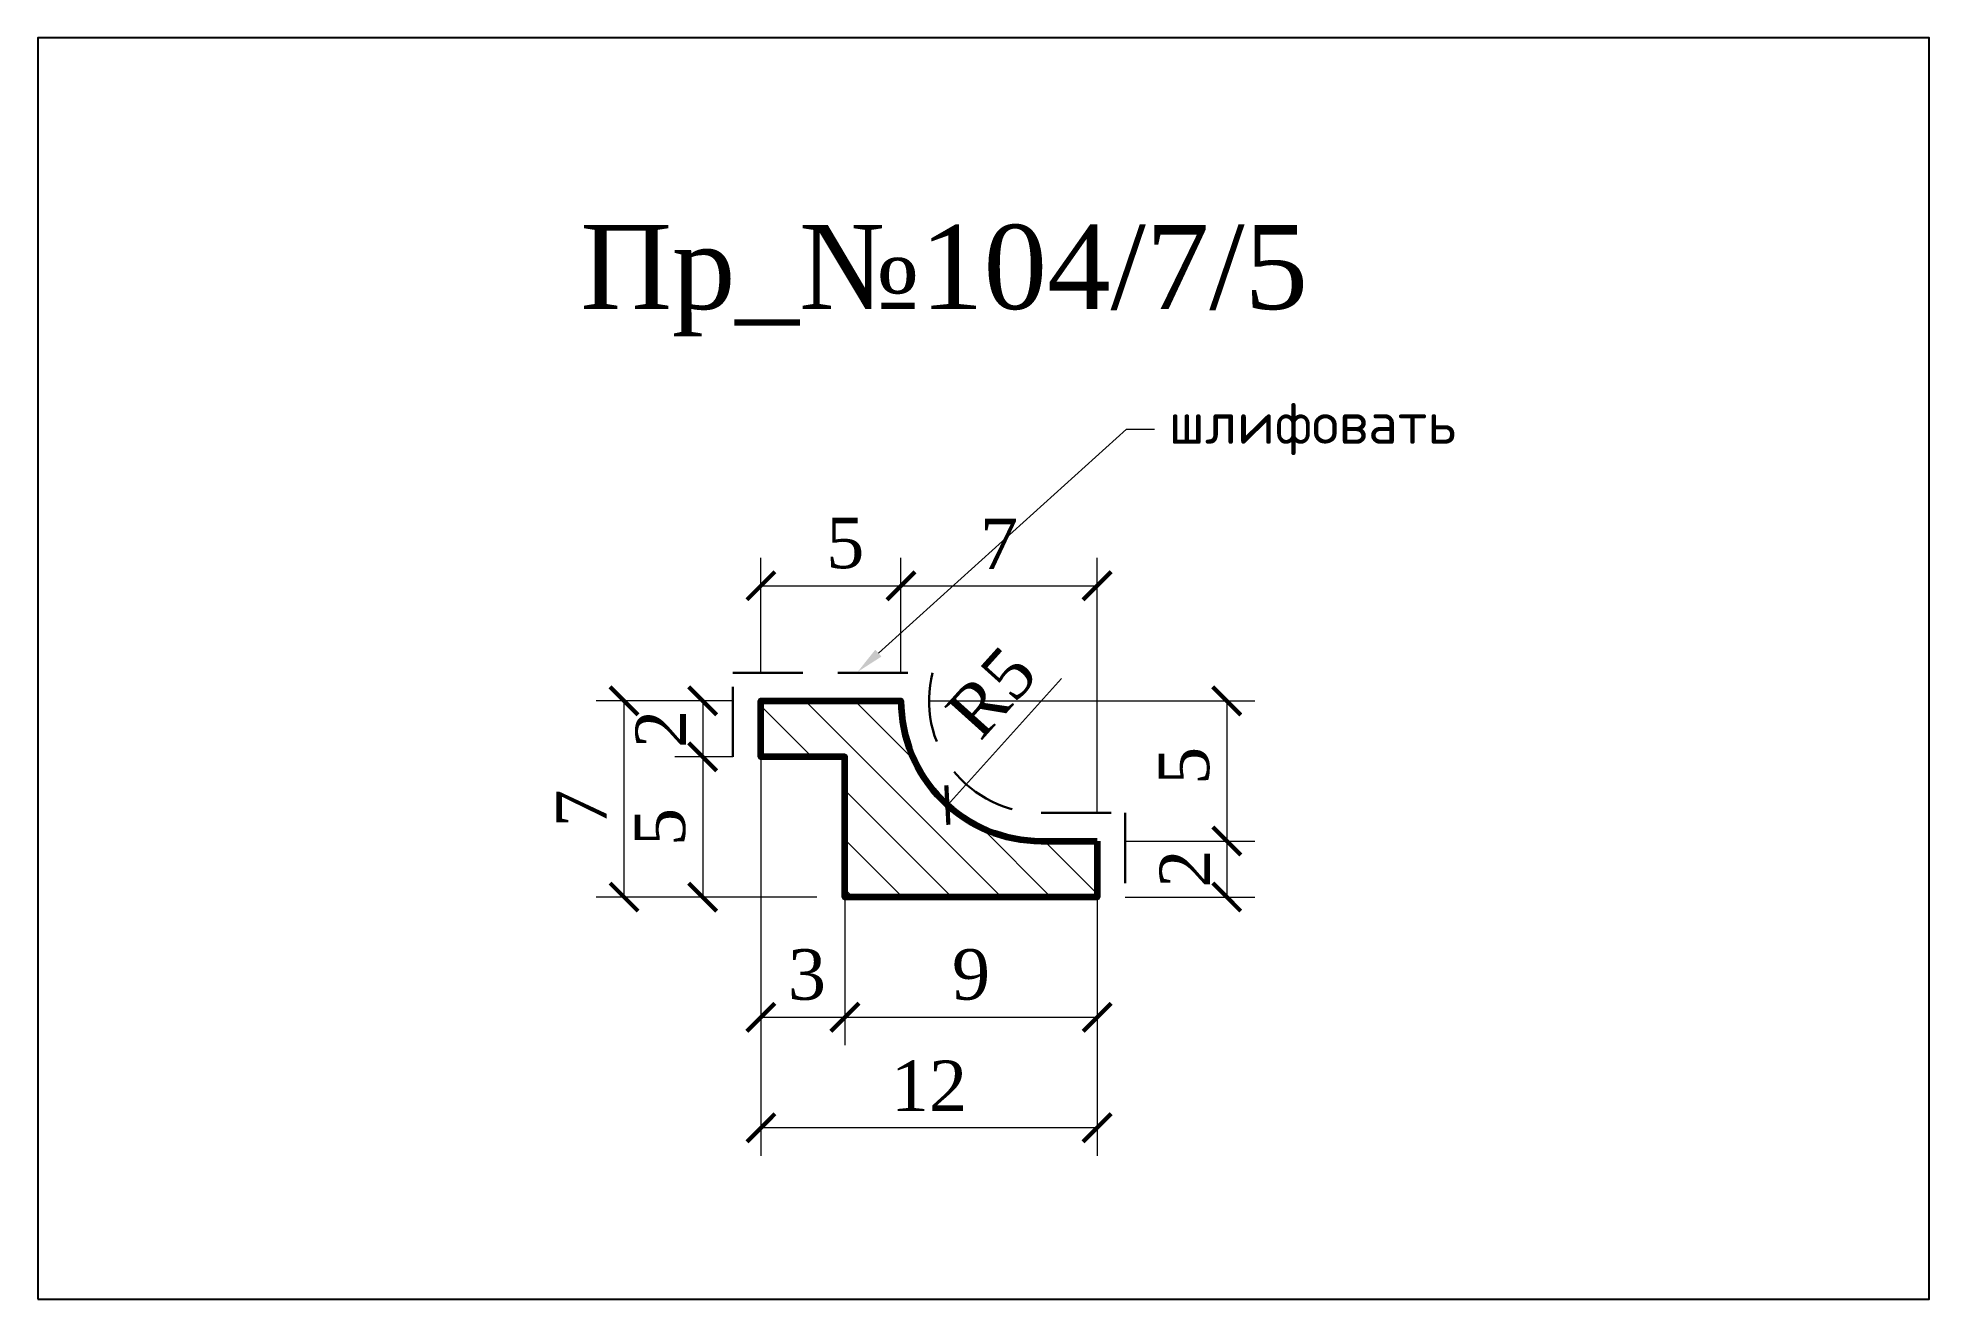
# Model space of a CAD drawing. Header units: millimetres. Extents: x 306104.1 to 306171.6, y -90604.7 to -90559.7.
import ezdxf
from ezdxf import colors
from ezdxf.entities.mleader import LeaderData, LeaderLine
from ezdxf.math import Vec2, Vec3

# ---------------------------------------------------------------- set-up
doc = ezdxf.new("R2010")
doc.units = ezdxf.units.MM
doc.header["$MEASUREMENT"] = 0
doc.linetypes.add('HIDDEN', pattern=[0.375, 0.25, -0.125])
doc.layers.add('Outside panel', color=7, linetype='Continuous', lineweight=18, true_color=0x7f5e57)
for name, color, linetype, lineweight in [('линия 15', 7, 'Continuous', 15), ('линия 50', 1, 'Continuous', 211), ('служебный слой РАЗМЕРЫ', 7, 'Continuous', 9)]:
    doc.layers.add(name, color=color, linetype=linetype, lineweight=lineweight)
doc.layers.add('размеры в модели', color=7, linetype='Continuous')
doc.styles.add('ELECT', font='times.ttf')
doc.styles.get("Standard").update_dxf_attribs({"font": 'times.ttf'})
doc.styles.add('ЕСКД профили текст', font='isocpeur.ttf')
doc.dimstyles.new('M_1', dxfattribs={"dimtxt": 1.8, "dimasz": 1, "dimexe": 1, "dimexo": 1, "dimgap": 0.6, "dimtad": 1, "dimdec": 0, "dimdsep": 46, "dimtxsty": 'Standard', "dimblk": 'ARCHTICK', "dimcen": -5, "dimclrd": 7, "dimclre": 7, "dimclrt": 7, "dimadec": 0, "dimazin": 0, "dimtfac": 1, "dimtdec": 0, "dimtmove": 0, "dimatfit": 3, "dimfxl": 1, "dimtolj": 1, "dimtzin": 0, "dimlwd": 5, "dimlwe": 5, "dimarcsym": 0})

# ---------------------------------------------------------------- blocks, each defined once
blk = doc.blocks.new('_ArchTick')
at = {"color": 0, "linetype": 'ByBlock', "const_width": 0.15}
blk.add_lwpolyline([(-0.5, -0.5), (0.5, 0.5)], dxfattribs=at)
blk = doc.blocks.new('*D12')
at = {"layer": 'Defpoints', "color": 0, "ltscale": 1000, "transparency": 16777216}
for p in [(306132.924, -90585.399), (306141.924, -90590.399), (306141.924, -90594.688)]:
    blk.add_point(p, dxfattribs=at)
at = {"layer": 'линия 15', "color": 7, "lineweight": 5, "ltscale": 1000, "transparency": 16777216}
for p, q in [((306132.924, -90586.399), (306132.924, -90595.688)), ((306141.924, -90591.399), (306141.924, -90595.688)), ((306132.924, -90594.688), (306141.924, -90594.688))]:
    blk.add_line(p, q, dxfattribs=at)
at = {"layer": 'линия 15', "color": 7, "lineweight": 5, "ltscale": 1000, "transparency": 16777216, "rotation": 180}
blk.add_blockref('_ArchTick', (306132.924, -90594.688), dxfattribs=at)
at = {"layer": 'линия 15', "color": 7, "lineweight": 5, "ltscale": 1000, "transparency": 16777216}
blk.add_blockref('_ArchTick', (306141.924, -90594.688), dxfattribs=at)
at = {"layer": 'линия 15', "color": 7, "ltscale": 1000, "transparency": 16777216, "insert": (306137.424, -90593.169), "char_height": 1.8, "attachment_point": 5}
blk.add_mtext('\\A1;9', dxfattribs=at)
blk = doc.blocks.new('*D11')
at = {"layer": 'Defpoints', "color": 0, "ltscale": 1000, "transparency": 16777216}
for p in [(306129.924, -90585.399), (306132.924, -90585.399), (306132.924, -90594.688)]:
    blk.add_point(p, dxfattribs=at)
at = {"layer": 'линия 15', "color": 7, "lineweight": 5, "ltscale": 1000, "transparency": 16777216}
for p, q in [((306129.924, -90586.399), (306129.924, -90595.688)), ((306132.924, -90586.399), (306132.924, -90595.688)), ((306129.924, -90594.688), (306132.924, -90594.688))]:
    blk.add_line(p, q, dxfattribs=at)
at = {"layer": 'линия 15', "color": 7, "lineweight": 5, "ltscale": 1000, "transparency": 16777216, "rotation": 180}
blk.add_blockref('_ArchTick', (306129.924, -90594.688), dxfattribs=at)
at = {"layer": 'линия 15', "color": 7, "lineweight": 5, "ltscale": 1000, "transparency": 16777216}
blk.add_blockref('_ArchTick', (306132.924, -90594.688), dxfattribs=at)
at = {"layer": 'линия 15', "color": 7, "ltscale": 1000, "transparency": 16777216, "insert": (306131.568, -90593.172), "char_height": 1.8, "attachment_point": 5}
blk.add_mtext('\\A1;3', dxfattribs=at)
blk = doc.blocks.new('*D10')
at = {"layer": 'Defpoints', "color": 0, "ltscale": 1000, "transparency": 16777216}
for p in [(306129.924, -90585.399), (306127.847, -90590.399), (306132.924, -90590.399)]:
    blk.add_point(p, dxfattribs=at)
at = {"layer": 'размеры в модели', "color": 7, "lineweight": 5, "ltscale": 1000, "transparency": 16777216}
for p, q in [((306128.924, -90585.399), (306126.847, -90585.399)), ((306127.847, -90585.399), (306127.847, -90590.399)), ((306131.924, -90590.399), (306126.847, -90590.399))]:
    blk.add_line(p, q, dxfattribs=at)
for p, rotation in [((306127.847, -90585.399), 90), ((306127.847, -90590.399), 270)]:
    blk.add_blockref('_ArchTick', p, dxfattribs=dict(at, rotation=rotation))
at = {"layer": 'размеры в модели', "color": 7, "ltscale": 1000, "transparency": 16777216, "insert": (306126.332, -90587.899), "char_height": 1.8, "attachment_point": 5, "rotation": 90}
blk.add_mtext('\\A1;5', dxfattribs=at)
blk = doc.blocks.new('*D9')
at = {"layer": 'Defpoints', "color": 0, "ltscale": 1000, "transparency": 16777216}
for p in [(306129.924, -90583.399), (306127.847, -90585.399), (306129.924, -90585.399)]:
    blk.add_point(p, dxfattribs=at)
at = {"layer": 'размеры в модели', "color": 7, "lineweight": 5, "ltscale": 1000, "transparency": 16777216}
for p, q in [((306128.924, -90583.399), (306126.847, -90583.399)), ((306127.847, -90583.399), (306127.847, -90585.399)), ((306128.924, -90585.399), (306126.847, -90585.399))]:
    blk.add_line(p, q, dxfattribs=at)
for p, rotation in [((306127.847, -90583.399), 90), ((306127.847, -90585.399), 270)]:
    blk.add_blockref('_ArchTick', p, dxfattribs=dict(at, rotation=rotation))
at = {"layer": 'размеры в модели', "color": 7, "ltscale": 1000, "transparency": 16777216, "insert": (306126.347, -90584.399), "char_height": 1.8, "attachment_point": 5, "rotation": 90}
blk.add_mtext('\\A1;2', dxfattribs=at)
blk = doc.blocks.new('*D7')
at = {"layer": 'Defpoints', "color": 0, "ltscale": 1000, "transparency": 16777216}
for p in [(306134.924, -90579.293), (306129.924, -90583.399), (306134.924, -90583.399)]:
    blk.add_point(p, dxfattribs=at)
at = {"layer": 'размеры в модели', "color": 7, "lineweight": 5, "ltscale": 1000, "transparency": 16777216}
for p, q in [((306129.924, -90582.399), (306129.924, -90578.293)), ((306134.924, -90582.399), (306134.924, -90578.293)), ((306129.924, -90579.293), (306134.924, -90579.293))]:
    blk.add_line(p, q, dxfattribs=at)
at = {"layer": 'размеры в модели', "color": 7, "lineweight": 5, "ltscale": 1000, "transparency": 16777216, "rotation": 180}
blk.add_blockref('_ArchTick', (306129.924, -90579.293), dxfattribs=at)
at = {"layer": 'размеры в модели', "color": 7, "lineweight": 5, "ltscale": 1000, "transparency": 16777216}
blk.add_blockref('_ArchTick', (306134.924, -90579.293), dxfattribs=at)
at = {"layer": 'размеры в модели', "color": 7, "ltscale": 1000, "transparency": 16777216, "insert": (306132.936, -90577.778), "char_height": 1.8, "attachment_point": 5}
blk.add_mtext('\\A1;5', dxfattribs=at)
blk = doc.blocks.new('*D6')
at = {"layer": 'Defpoints', "color": 0, "ltscale": 1000, "transparency": 16777216}
for p in [(306141.924, -90588.399), (306141.924, -90590.399), (306146.551, -90590.399)]:
    blk.add_point(p, dxfattribs=at)
at = {"layer": 'размеры в модели', "color": 7, "lineweight": 5, "ltscale": 1000, "transparency": 16777216}
for p, q in [((306142.924, -90588.399), (306147.551, -90588.399)), ((306146.551, -90588.399), (306146.551, -90590.399)), ((306142.924, -90590.399), (306147.551, -90590.399))]:
    blk.add_line(p, q, dxfattribs=at)
for p, rotation in [((306146.551, -90588.399), 90), ((306146.551, -90590.399), 270)]:
    blk.add_blockref('_ArchTick', p, dxfattribs=dict(at, rotation=rotation))
at = {"layer": 'размеры в модели', "color": 7, "ltscale": 1000, "transparency": 16777216, "insert": (306145.051, -90589.383), "char_height": 1.8, "attachment_point": 5, "rotation": 90}
blk.add_mtext('\\A1;2', dxfattribs=at)
blk = doc.blocks.new('*D5')
at = {"layer": 'Defpoints', "color": 0, "ltscale": 1000, "transparency": 16777216}
for p in [(306134.924, -90583.399), (306141.924, -90588.399), (306146.551, -90588.399)]:
    blk.add_point(p, dxfattribs=at)
at = {"layer": 'размеры в модели', "color": 7, "lineweight": 5, "ltscale": 1000, "transparency": 16777216}
for p, q in [((306135.924, -90583.399), (306147.551, -90583.399)), ((306146.551, -90583.399), (306146.551, -90588.399)), ((306142.924, -90588.399), (306147.551, -90588.399))]:
    blk.add_line(p, q, dxfattribs=at)
for p, rotation in [((306146.551, -90583.399), 90), ((306146.551, -90588.399), 270)]:
    blk.add_blockref('_ArchTick', p, dxfattribs=dict(at, rotation=rotation))
at = {"layer": 'размеры в модели', "color": 7, "ltscale": 1000, "transparency": 16777216, "insert": (306145.035, -90585.718), "char_height": 1.8, "attachment_point": 5, "rotation": 90}
blk.add_mtext('\\A1;5', dxfattribs=at)
blk = doc.blocks.new('*D4')
at = {"layer": 'Defpoints', "color": 0, "ltscale": 1000, "transparency": 16777216}
for p in [(306139.924, -90583.399), (306136.579, -90587.115)]:
    blk.add_point(p, dxfattribs=at)
at = {"layer": 'размеры в модели', "color": 7, "lineweight": 5, "ltscale": 1000, "transparency": 16777216}
blk.add_line((306140.647, -90582.596), (306136.579, -90587.115), dxfattribs=at)
at = {"layer": 'размеры в модели', "color": 7, "lineweight": 5, "ltscale": 1000, "transparency": 16777216, "rotation": 228.0063968664361}
blk.add_blockref('_ArchTick', (306136.579, -90587.115), dxfattribs=at)
at = {"layer": 'размеры в модели', "color": 7, "ltscale": 1000, "transparency": 16777216, "insert": (306138.156, -90583.098), "char_height": 1.8, "attachment_point": 5, "rotation": 48.0064}
blk.add_mtext('\\A1;R5', dxfattribs=at)
blk = doc.blocks.new('*D3')
at = {"layer": 'Defpoints', "color": 0, "ltscale": 1000, "transparency": 16777216}
for p in [(306129.924, -90583.399), (306141.924, -90588.399), (306129.924, -90598.631)]:
    blk.add_point(p, dxfattribs=at)
at = {"layer": 'размеры в модели', "color": 7, "lineweight": 5, "ltscale": 1000, "transparency": 16777216}
for p, q in [((306129.924, -90584.399), (306129.924, -90599.631)), ((306141.924, -90589.399), (306141.924, -90599.631)), ((306141.924, -90598.631), (306129.924, -90598.631))]:
    blk.add_line(p, q, dxfattribs=at)
at = {"layer": 'размеры в модели', "color": 7, "lineweight": 5, "ltscale": 1000, "transparency": 16777216, "rotation": 180}
blk.add_blockref('_ArchTick', (306129.924, -90598.631), dxfattribs=at)
at = {"layer": 'размеры в модели', "color": 7, "lineweight": 5, "ltscale": 1000, "transparency": 16777216}
blk.add_blockref('_ArchTick', (306141.924, -90598.631), dxfattribs=at)
at = {"layer": 'размеры в модели', "color": 7, "ltscale": 1000, "transparency": 16777216, "insert": (306135.924, -90597.131), "char_height": 1.8, "attachment_point": 5}
blk.add_mtext('\\A1;12', dxfattribs=at)
blk = doc.blocks.new('*D2')
at = {"layer": 'Defpoints', "color": 0, "ltscale": 1000, "transparency": 16777216}
for p in [(306125.042, -90583.399), (306129.924, -90583.399), (306132.924, -90590.399)]:
    blk.add_point(p, dxfattribs=at)
at = {"layer": 'размеры в модели', "color": 7, "lineweight": 5, "ltscale": 1000, "transparency": 16777216}
for p, q in [((306128.924, -90583.399), (306124.042, -90583.399)), ((306125.042, -90590.399), (306125.042, -90583.399)), ((306131.924, -90590.399), (306124.042, -90590.399))]:
    blk.add_line(p, q, dxfattribs=at)
for p, rotation in [((306125.042, -90583.399), 90), ((306125.042, -90590.399), 270)]:
    blk.add_blockref('_ArchTick', p, dxfattribs=dict(at, rotation=rotation))
at = {"layer": 'размеры в модели', "color": 7, "ltscale": 1000, "transparency": 16777216, "insert": (306123.524, -90587.237), "char_height": 1.8, "attachment_point": 5, "rotation": 90}
blk.add_mtext('\\A1;7', dxfattribs=at)

msp = doc.modelspace()

# ---------------------------------------------------------------- hatches: boundary and pattern name
at = {"layer": 'Outside panel', "ltscale": 1000}
h = msp.add_hatch(dxfattribs=at)
h.set_pattern_fill('ANSI31', color=256, scale=10, angle=90)
h.set_pattern_definition([(135, (-4117.8829, 5281.8217), (-0.8838834765, -0.8838834765), [])])
h.paths.add_polyline_path([(306134.924, -90583.399), (306129.924, -90583.399), (306129.924, -90585.399), (306132.924, -90585.399), (306132.924, -90590.399), (306141.924, -90590.399), (306141.924, -90588.399), (306139.924, -90588.399, -0.414214)])

# ---------------------------------------------------------------- linework, layer by layer
at = {"color": 6, "ltscale": 1000}
msp.add_lwpolyline([(306104.119, -90604.744), (306171.619, -90604.744), (306171.619, -90559.744), (306104.119, -90559.744)], close=True, dxfattribs=at)
at = {"layer": 'линия 50', "color": 1, "linetype": 'HIDDEN', "lineweight": 30, "ltscale": 10, "true_color": 0xff0909}
msp.add_lwpolyline([(306128.924, -90585.399), (306128.924, -90582.399), (306136.051, -90582.399, 0.490314), (306139.924, -90587.399), (306142.924, -90587.399), (306142.924, -90590.399)], format="xyb", dxfattribs=at)
at = {"layer": 'линия 50', "color": 7}
msp.add_lwpolyline([(306141.924, -90588.399), (306141.924, -90590.399), (306132.924, -90590.399), (306132.924, -90585.399), (306129.924, -90585.399), (306129.924, -90583.399), (306134.924, -90583.399, 0.414214), (306139.924, -90588.399), (306141.924, -90588.399)], format="xyb", dxfattribs=at)

# ---------------------------------------------------------------- texts
at = {"color": 7, "ltscale": 1000, "style": 'ELECT'}
msp.add_text('Пр_№104/7/5', height=3, dxfattribs=at).set_placement((306123.479, -90569.419))

# ---------------------------------------------------------------- dimensions: what is measured, and where the dimension line sits
at = {"layer": 'линия 15', "color": 5, "ltscale": 1000}
dim = msp.add_linear_dim(base=(306132.924, -90594.688), p1=(306129.924, -90585.399), p2=(306132.924, -90585.399), dimstyle='M_1', dxfattribs=at)
dim.commit()
dim.dimension.update_dxf_attribs({"geometry": '*D11', "text_midpoint": (306131.568, -90594.688), "dimtype": 128})
dim = msp.add_linear_dim(base=(306141.924, -90594.688), p1=(306132.924, -90585.399), p2=(306141.924, -90590.399), dimstyle='M_1', dxfattribs=at)
dim.commit()
dim.dimension.update_dxf_attribs({"geometry": '*D12', "text_midpoint": (306137.424, -90593.169)})
at = {"layer": 'размеры в модели', "color": 0, "ltscale": 1000}
dim = msp.add_linear_dim(base=(306134.924, -90579.293), p1=(306129.924, -90583.399), p2=(306134.924, -90583.399), dimstyle='M_1', override={"dimtxt": 1.8}, dxfattribs=at)
dim.commit()
dim.dimension.update_dxf_attribs({"geometry": '*D7', "text_midpoint": (306132.936, -90579.293), "dimtype": 128})
msp.add_linear_dim(base=(306141.924, -90579.293), p1=(306134.924, -90583.399), p2=(306141.924, -90588.399), dimstyle='M_1', override={"dimtxt": 1.8}, dxfattribs=at).render()
dim = msp.add_radius_dim(center=(306139.924, -90583.399), mpoint=(306136.579, -90587.115), dimstyle='M_1', override={"dimtxt": 1.8}, dxfattribs=at)
dim.commit()
dim.dimension.update_dxf_attribs({"geometry": '*D4', "text_midpoint": (306139.282, -90584.112), "dimtype": 132})
for base, p1, p2, angle, picture, middle in [((306125.042, -90583.399), (306132.924, -90590.399), (306129.924, -90583.399), 270, '*D2', (306125.042, -90587.237)), ((306127.847, -90585.399), (306129.924, -90583.399), (306129.924, -90585.399), 90, '*D9', (306127.847, -90584.399)), ((306146.551, -90588.399), (306134.924, -90583.399), (306141.924, -90588.399), 90, '*D5', (306146.551, -90585.718)), ((306146.551, -90590.399), (306141.924, -90588.399), (306141.924, -90590.399), 90, '*D6', (306146.551, -90589.383))]:
    dim = msp.add_linear_dim(base=base, p1=p1, p2=p2, angle=angle, dimstyle='M_1', override={"dimtxt": 1.8}, dxfattribs=at)
    dim.commit()
    dim.dimension.update_dxf_attribs({"geometry": picture, "text_midpoint": middle, "dimtype": 128})
dim = msp.add_linear_dim(base=(306129.924, -90598.631), p1=(306141.924, -90588.399), p2=(306129.924, -90583.399), angle=180, dimstyle='M_1', dxfattribs=at)
dim.commit()
dim.dimension.update_dxf_attribs({"geometry": '*D3', "text_midpoint": (306135.924, -90598.631), "dimtype": 128})
dim = msp.add_linear_dim(base=(306127.847, -90590.399), p1=(306129.924, -90585.399), p2=(306132.924, -90590.399), angle=90, dimstyle='M_1', override={"dimtxt": 1.8}, dxfattribs=at)
dim.commit()
dim.dimension.update_dxf_attribs({"geometry": '*D10', "text_midpoint": (306126.332, -90587.899)})

# ---------------------------------------------------------------- leaders
at = {"layer": 'служебный слой РАЗМЕРЫ'}
ml = msp.add_multileader_mtext('Standard', dxfattribs=at)
ml.set_content('\\A1;шлифовать', color=256, style='ЕСКД профили текст')
ml.set_leader_properties(color=256, linetype='ByLayer', lineweight=-1)
ml.build(insert=Vec2(0, 0))
ml.multileader.update_dxf_attribs({"dogleg_length": 1, "arrow_head_size": 1})
ctx = ml.context
ctx.base_point, ctx.char_height, ctx.arrow_head_size, ctx.landing_gap_size, ctx.plane_origin = Vec3(306143.976, -90573.703), 1.5, 1, 0.5, Vec3(306157.451, -90547.535)
notes = []
notes.append((ctx, [(1, (1, 1, 0), (306142.976, -90573.703), (1, 0), 1, [(0, [(306133.375, -90582.366)], 0, [])])]))
ctx.mtext.insert, ctx.mtext.flow_direction = Vec3(306144.476, -90572.728), 5
for ctx, leaders in notes:
    for number, flags, end, landing, length, lines in leaders:
        leader = LeaderData()
        leader.index, (leader.has_last_leader_line, leader.has_dogleg_vector, leader.attachment_direction) = number, flags
        leader.last_leader_point, leader.dogleg_vector, leader.dogleg_length = Vec3(end), Vec3(landing), length
        for number, points, colour, breaks in lines:
            line = LeaderLine()
            line.index, line.vertices, line.color, line.breaks = number, Vec3.list(points), colors.encode_raw_color(colour), breaks
            leader.lines.append(line)
        ctx.leaders.append(leader)

doc.saveas('drawing.dxf')
